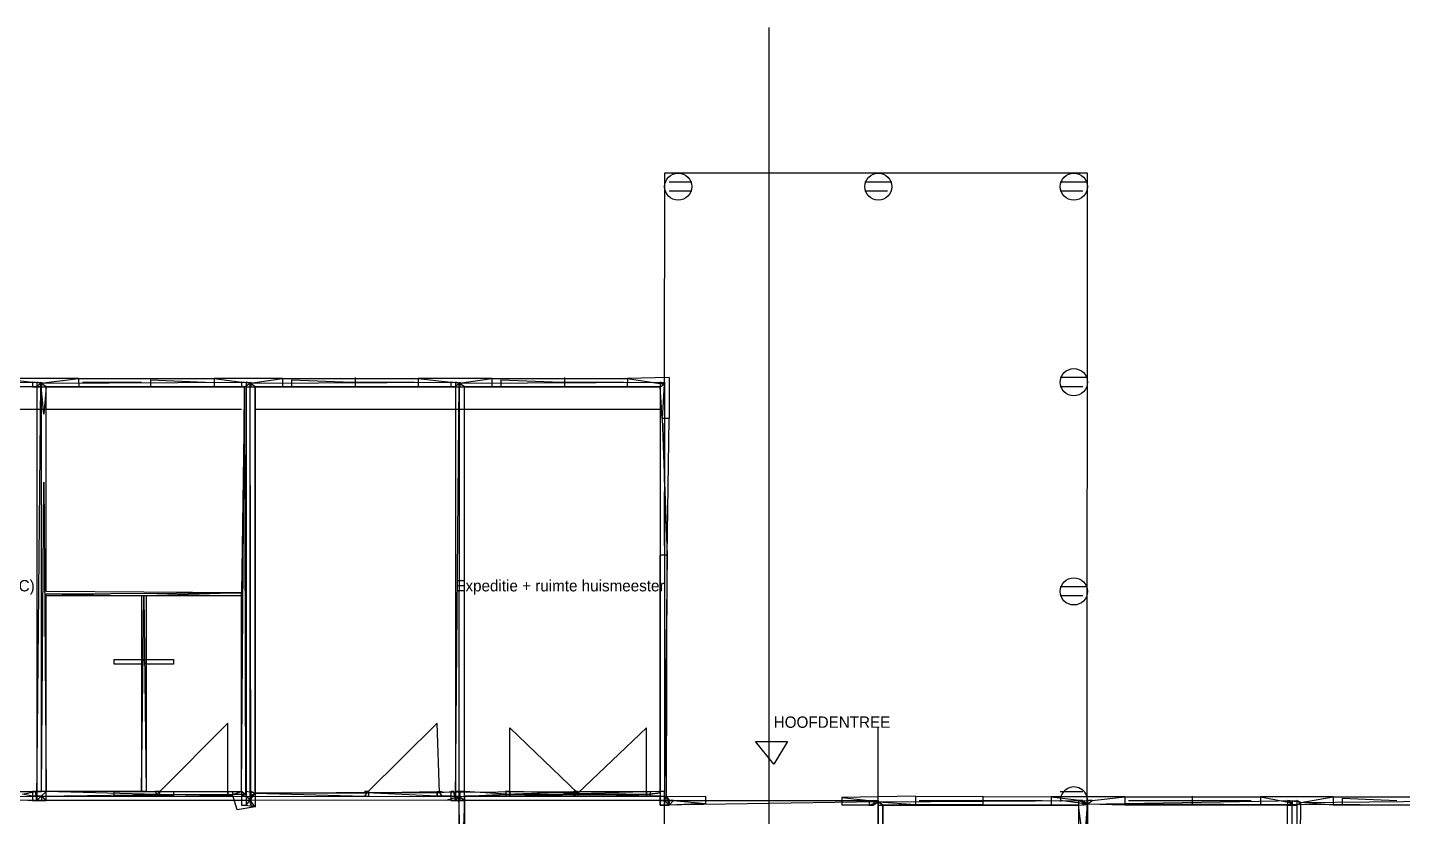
# Model space of a CAD drawing. Header units: metres. Extents: x -641 to 2745, y -1284 to 599.
# Drawn here: x 550.9 to 853.2, y -292.5 to -119 of the extents above; entities that cross this region are included whole.
import ezdxf

# ---------------------------------------------------------------- set-up
doc = ezdxf.new("R2010")
doc.units = ezdxf.units.M

msp = doc.modelspace()

# ---------------------------------------------------------------- linework, layer by layer
for p, q in [((691, -151), (690.92, -197.46)), ((784, -151), (691, -151)), ((783.94, -289.78), (784, -151)), ((697, -153), (692, -153)), ((741, -153), (735, -153)), ((784, -153), (778, -153)), ((697, -155), (692, -155)), ((740, -155), (735, -155)), ((783, -155), (778, -155)), ((562.17, -196.17), (544.83, -196.17)), ((544.83, -196.17), (552, -197)), ((553.87, -197.2), (562.17, -196.17)), ((562.17, -196.17), (562.2, -198)), ((562.17, -196.17), (562.2, -198)), ((562.17, -196.17), (562.2, -198)), ((562.17, -196.17), (592, -196.2)), ((578, -196.5), (578, -198)), ((578, -196.5), (590, -197)), ((607, -196.2), (592, -196.2)), ((592, -196.2), (598, -197)), ((592, -196.2), (592, -198)), ((592, -196.2), (592, -198)), ((599.87, -197.2), (607, -196.2)), ((607, -196.2), (636.83, -196.17)), ((607, -196.2), (607, -198)), ((607, -196.2), (607, -198)), ((609, -196.5), (609, -198)), ((609, -196.5), (622.25, -197)), ((623, -196), (623, -198)), ((636.83, -196.17), (636.8, -198)), ((636.83, -196.17), (636.8, -198)), ((636.83, -196.17), (636.8, -198)), ((653, -196.2), (636.83, -196.17)), ((636.83, -196.17), (644, -197)), ((645.87, -197.2), (653, -196.2)), ((653, -196.2), (682.83, -196.17)), ((653, -196.2), (653, -198)), ((653, -196.2), (653, -198)), ((655, -196.5), (655, -198)), ((655, -196.5), (668.25, -197)), ((669, -196), (669, -198)), ((682.83, -196.17), (682.8, -198)), ((682.83, -196.17), (682.8, -198)), ((682.83, -196.17), (682.8, -198)), ((692, -196), (682.83, -196.17)), ((682.83, -196.17), (690.92, -197.46)), ((692, -196), (692, -205)), ((784, -196), (778, -196)), ((552.83, -198), (544.8, -198)), ((554.5, -204), (553.87, -197.2)), ((555, -198), (554.5, -204)), ((562.2, -198), (555, -198)), ((592, -198), (562.2, -198)), ((563, -197), (576, -197)), ((576, -197), (576, -197)), ((590, -197), (590, -197)), ((598.67, -198), (592, -198)), ((598, -287), (598.67, -198)), ((598.67, -198), (598.89, -287.67)), ((600, -287), (599.87, -197.2)), ((607, -198), (601, -198)), ((601, -198), (601, -287.4)), ((636.8, -198), (607, -198)), ((622.25, -197), (622.25, -197)), ((622.25, -197), (636, -197)), ((644.83, -198), (636.8, -198)), ((645.87, -197.2), (645.8, -288.07)), ((653, -198), (647, -198)), ((647, -287), (647, -198)), ((682.8, -198), (653, -198)), ((668.25, -197), (668.25, -197)), ((668.25, -197), (682, -197)), ((690, -198), (682.8, -198)), ((690.5, -205), (690, -198)), ((690.92, -197.46), (690.5, -205)), ((783, -198), (778, -198)), ((598, -203), (507, -203)), ((646.5, -203), (601, -203)), ((690, -203), (646.5, -203)), ((692, -205), (690.5, -205)), ((690.5, -205), (691.6, -235)), ((691.6, -235), (692, -205)), ((691, -219), (691, -206)), ((691, -233), (691, -221)), ((690, -287.33), (690, -235)), ((691.6, -235), (690, -235)), ((691.6, -235), (691, -287)), ((691.44, -288.11), (691.6, -235)), ((784, -242), (778, -242)), ((783, -244), (778, -244)), ((549.8, -287.6), (552.67, -287)), ((579.33, -287.67), (555, -287)), ((596, -287.67), (598, -287)), ((641.5, -287.25), (644.67, -287)), ((656.14, -287.57), (647, -287)), ((778, -287), (783, -287)), ((552, -288), (549.8, -287.6)), ((555, -289), (551, -289)), ((553.92, -288), (579.33, -287.67)), ((579.33, -287.67), (596, -287.67)), ((598.89, -287.67), (596, -287.67)), ((597, -291), (596, -287.67)), ((601, -287.4), (625.57, -287.29)), ((601, -287.4), (625.57, -287.29)), ((601, -287.4), (601, -290.4)), ((601, -287.4), (625, -288)), ((601, -287.4), (625, -288)), ((625.57, -287.29), (641.5, -287.25)), ((644, -288), (642, -288)), ((645.8, -288.07), (643, -289)), ((645.8, -288.07), (656.14, -287.57)), ((646, -296), (645.8, -288.07)), ((647, -289), (646.75, -296.5)), ((656.14, -287.57), (687.75, -287.62)), ((671.9, -287.4), (687.75, -287.62)), ((687.75, -287.62), (690, -287.33)), ((690, -287.33), (687.75, -287.62)), ((691.44, -288.11), (700, -288)), ((700, -289.67), (692, -290)), ((693, -289), (700, -289.67)), ((700, -288), (700, -289.67)), ((746.2, -288), (730, -288.33)), ((730, -288.33), (736, -289)), ((730, -288.33), (730, -290)), ((736.8, -290), (730, -290)), ((738.06, -289.25), (746.17, -289.83)), ((746.17, -289.83), (739, -290)), ((746.2, -288), (746.17, -289.83)), ((746.2, -288), (746.17, -289.83)), ((746.2, -288), (746.17, -289.83)), ((776, -290), (746.17, -289.83)), ((746.2, -288), (776, -288.2)), ((747, -289), (760.25, -289)), ((760.25, -289), (760.25, -289)), ((760.25, -289), (774, -289)), ((761, -288), (761, -290)), ((774, -289), (774, -289)), ((792.17, -288.17), (776, -288.2)), ((776, -288.2), (782.8, -289)), ((776, -288.2), (776, -290)), ((776, -288.2), (776, -290)), ((782, -290), (776, -290)), ((783.94, -289.78), (778, -289)), ((782.67, -295.17), (782, -290)), ((783.94, -289.78), (782.5, -309)), ((792.2, -290), (783.94, -289.78)), ((785, -289), (792.17, -288.17)), ((792.17, -288.17), (792.2, -290)), ((792.17, -288.17), (792.2, -290)), ((792.17, -288.17), (792.2, -290)), ((792.17, -288.17), (822, -288.2)), ((822, -290), (792.2, -290)), ((793, -289), (806.25, -289)), ((806.25, -289), (806.25, -289)), ((806.25, -289), (820, -289)), ((807, -288), (807, -290)), ((820, -289), (820, -289)), ((838, -288.2), (822, -288.2)), ((822, -288.2), (828.9, -289.5)), ((822, -288.2), (822, -290)), ((822, -288.2), (822, -290)), ((828, -290), (822, -290)), ((828.2, -379.4), (828, -290)), ((828.9, -289.5), (828.2, -379.4)), ((830.86, -289.43), (838, -288.2)), ((838, -290), (830.86, -289.43)), ((838, -288.2), (867.83, -288.17)), ((838, -288.2), (838, -290)), ((838, -288.2), (838, -290)), ((867.8, -290), (838, -290)), ((840, -288.5), (840, -290)), ((840, -288.5), (852, -289)), ((852, -289), (852, -289)), ((601, -290.4), (597, -291))]:
    msp.add_line(p, q)
for points in [[(714, -781), (714, -119)], [(595, -287), (595, -272), (580, -287)], [(641.5, -287.25), (641, -272), (625.57, -287.29)], [(657, -287), (657, -273), (671.9, -287.4)], [(687, -287), (687, -273), (671.9, -287.4)], [(690.83, -380.67), (690, -382), (738, -382), (738, -273)], [(711, -276), (718, -276), (715, -281), (711, -276)], [(647, -335.5), (647, -288), (691.44, -288.11)]]:
    msp.add_lwpolyline(points)
for points in [[(463, -287), (554, -287), (554, -198), (463, -198)], [(507.81, -197.25), (553, -197), (553, -289), (507.8, -288.92)], [(553.87, -197.2), (552, -197), (552, -198), (552.83, -198)], [(553.87, -197.2), (552, -197), (552, -198), (552.83, -198)], [(553.87, -197.2), (552, -197), (552, -198), (552.83, -198)], [(553.87, -197.2), (552, -197), (552, -198), (552.83, -198)], [(553.87, -197.2), (552, -197), (552, -198), (552.83, -198)], [(553.87, -197.2), (553, -197), (553, -198), (555, -198)], [(553.87, -197.2), (553, -197), (553, -198), (555, -198)], [(553.87, -197.2), (599, -197), (599, -289), (553, -289)], [(553.87, -197.2), (554, -197), (554, -198), (553.87, -197.2)], [(553.87, -197.2), (554, -197), (554, -198), (553.87, -197.2)], [(553.87, -197.2), (554, -197), (554, -198), (555, -198)], [(598, -243.33), (555, -243), (555, -198), (598.67, -198)], [(599.87, -197.2), (598, -197), (598, -198), (598.67, -198)], [(599.87, -197.2), (598, -197), (598, -198), (598.67, -198)], [(599.87, -197.2), (598, -197), (598, -198), (598.67, -198)], [(599.87, -197.2), (598, -197), (598, -198), (598.67, -198)], [(599.87, -197.2), (598, -197), (598, -198), (598.67, -198)], [(599.87, -197.2), (599, -197), (599, -198), (601, -198)], [(599.87, -197.2), (600, -197), (600, -198), (599.87, -197.2)], [(599.87, -197.2), (600, -197), (600, -198), (599.87, -197.2)], [(599.87, -197.2), (600, -197), (600, -198), (601, -198)], [(599.87, -197.2), (600, -197), (600, -198), (601, -198)], [(599.87, -197.2), (645, -197), (645, -289), (599.87, -288.91)], [(601, -198), (690, -198), (690, -287), (601, -287.4)], [(645.87, -197.2), (644, -197), (644, -198), (644.83, -198)], [(645.87, -197.2), (644, -197), (644, -198), (644.83, -198)], [(645.87, -197.2), (644, -197), (644, -198), (644.83, -198)], [(645.87, -197.2), (644, -197), (644, -198), (644.83, -198)], [(645.87, -197.2), (645, -197), (645, -198), (644.83, -198)], [(645.87, -197.2), (645, -197), (645, -198), (647, -198)], [(645.87, -197.2), (691, -197), (691, -289), (645, -289)], [(645.87, -197.2), (646, -197), (646, -198), (645.87, -197.2)], [(645.87, -197.2), (646, -197), (646, -198), (645.87, -197.2)], [(645.87, -197.2), (646, -197), (646, -198), (647, -198)], [(645.87, -197.2), (646, -197), (646, -198), (647, -198)], [(690.92, -197.46), (690, -197), (690, -198), (690.92, -197.46)], [(690.92, -197.46), (690, -197), (690, -198), (690.92, -197.46)], [(690.92, -197.46), (690, -197), (690, -198), (690.92, -197.46)], [(690.92, -197.46), (690, -197), (690, -198), (690.92, -197.46)], [(690.92, -197.46), (691, -197), (691, -198), (690.92, -197.46)], [(554.5, -219), (555, -287), (554, -287), (554.5, -219)], [(598, -243.33), (598, -244), (555, -244), (555, -243.5)], [(555, -243.5), (576, -244), (576, -287), (555, -287)], [(576.5, -244), (577, -287), (576, -287), (576.5, -244)], [(598, -243.33), (577, -244), (577, -287), (598, -287)], [(576.5, -258), (576, -259), (570, -259), (570, -258)], [(583, -258), (583, -259), (577, -259), (576.5, -258)], [(552.67, -287), (552, -287), (552, -289), (553, -289)], [(552.67, -287), (552, -287), (552, -289), (553, -289)], [(555, -287), (553, -287), (553, -289), (555, -289)], [(555, -287), (553, -287), (553, -289), (555, -289)], [(553.92, -288), (555, -287), (555, -287), (553.92, -288)], [(583, -287), (583, -288), (570, -288), (570, -287)], [(579.33, -287.67), (579, -288), (579, -288), (580, -288), (580, -288), (580, -288), (580, -287), (579, -287), (579, -287), (579.33, -287.67)], [(580, -287), (595, -287), (595, -288), (579.33, -287.67)], [(596, -287.67), (596, -288), (596, -288), (595, -288), (595, -288), (595, -288), (595, -287), (596, -287), (596, -287), (596, -287.67)], [(598.89, -287.67), (598, -287), (598, -289), (599.87, -288.91)], [(598.89, -287.67), (598, -287), (598, -289), (599.87, -288.91)], [(601, -287.4), (599, -287), (599, -289), (599.87, -288.91)], [(601, -287.4), (600, -287), (600, -289), (599.87, -288.91)], [(625, -288), (625, -288), (625, -288), (626, -288), (626, -288), (626, -288), (626, -287), (625, -287), (625, -287), (625.57, -287.29)], [(625.57, -287.29), (641, -287), (641, -288), (625.57, -287.29)], [(642, -288), (642, -288), (642, -288), (641, -288), (641, -288), (641, -288), (641, -287), (642, -287), (642, -287), (641.5, -287.25)], [(644.67, -287), (644, -287), (644, -289), (645, -289)], [(644.67, -287), (644, -287), (644, -289), (645, -289)], [(647, -287), (645, -287), (645, -289), (647, -289)], [(647, -287), (646, -287), (646, -289), (647, -289)], [(656.14, -287.57), (656, -288), (656, -288), (657, -288), (657, -288), (657, -288), (657, -287), (656, -287), (656, -287), (656.14, -287.57)], [(656.14, -287.57), (671, -287), (671, -288), (656.14, -287.57)], [(671.9, -287.4), (657, -287), (657, -288), (671.9, -287.4)], [(671, -288), (671, -288), (671, -288), (672, -288), (672, -288), (672, -288), (672, -287), (671, -287), (671, -287), (671.9, -287.4)], [(671.9, -287.4), (687, -287), (687, -288), (671.9, -287.4)], [(671.9, -287.4), (687, -287), (687, -288), (671.9, -287.4)], [(687.75, -287.62), (688, -288), (688, -288), (687, -288), (687, -288), (687, -288), (687, -287), (688, -287), (688, -287), (687.75, -287.62)], [(687.75, -287.62), (688, -288), (688, -288), (687, -288), (687, -288), (687, -288), (687, -287), (688, -287), (688, -287), (687.75, -287.62)], [(691, -287), (690, -287), (690, -289), (691, -289)], [(691, -287), (690, -287), (690, -289), (691, -289)], [(645.8, -335), (462, -335), (462, -288), (645.8, -288.07)], [(553.92, -288), (552, -288), (552, -288), (553.92, -288)], [(553.92, -288), (552, -288), (552, -288), (553.92, -288)], [(553.92, -288), (552, -288), (552, -289), (553, -289)], [(553.92, -288), (554, -288), (554, -288), (553.92, -288)], [(553.92, -288), (554, -288), (554, -288), (553.92, -288)], [(553.92, -288), (554, -288), (554, -289), (555, -289)], [(598.89, -287.67), (598, -288), (598, -288), (598.89, -287.67)], [(598.89, -287.67), (598, -288), (598, -288), (598.89, -287.67)], [(598.89, -287.67), (598, -288), (598, -289), (599.87, -288.91)], [(599.87, -288.91), (598, -289), (598, -290), (599, -290)], [(599.87, -288.91), (598, -289), (598, -290), (599, -290)], [(599.87, -288.91), (598, -289), (598, -290), (599, -290)], [(599.87, -288.91), (598, -289), (598, -290), (599, -290)], [(599.87, -288.91), (598, -289), (598, -290), (599, -290)], [(599.87, -288.91), (599, -289), (599, -290), (601, -290.4)], [(601, -287.4), (600, -288), (600, -289), (599.87, -288.91)], [(599.87, -288.91), (600, -288), (600, -288), (599.87, -288.91)], [(599.87, -288.91), (600, -288), (600, -288), (599.87, -288.91)], [(599.87, -288.91), (600, -289), (600, -290), (599.87, -288.91)], [(599.87, -288.91), (600, -289), (600, -290), (599.87, -288.91)], [(599.87, -288.91), (600, -289), (600, -290), (601, -290.4)], [(599.87, -288.91), (600, -289), (600, -290), (601, -290.4)], [(645.8, -288.07), (644, -288), (644, -288), (645.8, -288.07)], [(645.8, -288.07), (644, -288), (644, -289), (645, -289)], [(645.8, -288.07), (645, -288), (645, -288), (645.8, -288.07)], [(645.8, -288.07), (646, -288), (646, -288), (645.8, -288.07)], [(645.8, -288.07), (646, -288), (646, -288), (645.8, -288.07)], [(645.8, -288.07), (646, -288), (646, -289), (647, -289)], [(738.06, -289.25), (690, -290), (690, -288), (647, -288), (647, -335), (691, -335), (691, -381), (738, -380.71)], [(691.44, -288.11), (690, -288), (690, -288), (691.44, -288.11)], [(691.44, -288.11), (690, -288), (690, -289), (691, -289)], [(691, -289), (690, -289), (690, -290), (692, -290)], [(691, -289), (690, -289), (690, -290), (692, -290)], [(691, -289), (690, -289), (690, -290), (692, -290)], [(691, -289), (690, -289), (690, -290), (692, -290)], [(691, -289), (738, -289), (738, -381), (690.83, -380.67)], [(691.44, -288.11), (691, -288), (691, -288), (691.44, -288.11)], [(693, -289), (691, -289), (691, -290), (692, -290)], [(691, -289), (691, -289), (691, -290), (692, -290)], [(691.44, -288.11), (692, -289), (692, -290), (692, -290)], [(693, -289), (692, -289), (692, -290), (692, -290)], [(693, -289), (692, -289), (692, -290), (692, -290)], [(693, -289), (692, -289), (692, -290), (692, -290)], [(738.06, -289.25), (736, -289), (736, -290), (736.8, -290)], [(738.06, -289.25), (736, -289), (736, -290), (736.8, -290)], [(738.06, -289.25), (736, -289), (736, -290), (736.8, -290)], [(738.06, -289.25), (736, -289), (736, -290), (738.06, -289.25)], [(738.06, -289.25), (737, -289), (737, -290), (736.8, -290)], [(738.06, -289.25), (738, -289), (738, -290), (738.06, -289.25)], [(738.06, -289.25), (738, -289), (738, -290), (739, -290)], [(738.06, -289.25), (738, -289), (738, -290), (739, -290)], [(738.06, -289.25), (738, -289), (738, -290), (739, -290)], [(738.06, -289.25), (738, -289), (738, -290), (739, -290)], [(738.06, -289.25), (784, -289), (784, -381), (738, -380.71)], [(738.06, -289.25), (739, -290), (739, -310), (738, -310)], [(739, -290), (782, -290), (782, -381), (738.82, -381.47)], [(782.8, -289), (782, -289), (782, -290), (783.94, -289.78)], [(782.8, -289), (782, -289), (782, -290), (783.94, -289.78)], [(783.94, -289.78), (782, -289), (782, -290), (783.94, -289.78)], [(782.8, -289), (783, -289), (783, -290), (783.94, -289.78)], [(782.8, -289), (783, -289), (783, -290), (783.94, -289.78)], [(782.8, -357.3), (805, -357), (805, -379), (874, -379), (874, -290), (783.94, -289.78)], [(783.94, -289.78), (784, -289), (784, -290), (783.94, -289.78)], [(785, -289), (784, -289), (784, -290), (783.94, -289.78)], [(785, -289), (784, -289), (784, -290), (783.94, -289.78)], [(785, -289), (784, -289), (784, -290), (783.94, -289.78)], [(785, -289), (784, -289), (784, -290), (783.94, -289.78)], [(783.94, -289.78), (830, -289), (830, -381), (783.94, -381.75)], [(828.9, -289.5), (828, -289), (828, -290), (828.9, -289.5)], [(828.9, -289.5), (828, -289), (828, -290), (828.9, -289.5)], [(830.86, -289.43), (828, -289), (828, -290), (830, -290)], [(828.9, -289.5), (829, -289), (829, -290), (828.9, -289.5)], [(828.9, -289.5), (829, -289), (829, -290), (828.9, -289.5)], [(830.86, -289.43), (830, -289), (830, -290), (830.86, -289.43)], [(830.86, -289.43), (830, -289), (830, -290), (830.86, -289.43)], [(830.86, -289.43), (830, -289), (830, -290), (830.86, -289.43)], [(830.86, -289.43), (830, -289), (830, -290), (830.86, -289.43)], [(830.86, -289.43), (830, -289), (830, -290), (830.86, -289.43)], [(830.86, -289.43), (876, -289), (876, -381), (830, -381)]]:
    msp.add_lwpolyline(points, close=True)
for centre in [(694, -154), (738, -154), (781, -154), (781, -197), (781, -243)]:
    msp.add_circle(centre, 2.99)
msp.add_arc((781, -289), 2.99, 359.4304, 183.1647)

# ---------------------------------------------------------------- texts
for s, p in [('Multi- functionele ruimte (OLC)', (507, -243)), ('Expeditie + ruimte huismeester', (645, -243)), ('HOOFDENTREE', (715, -273))]:
    msp.add_text(s, height=2.5).set_placement(p)

doc.saveas('drawing.dxf')
